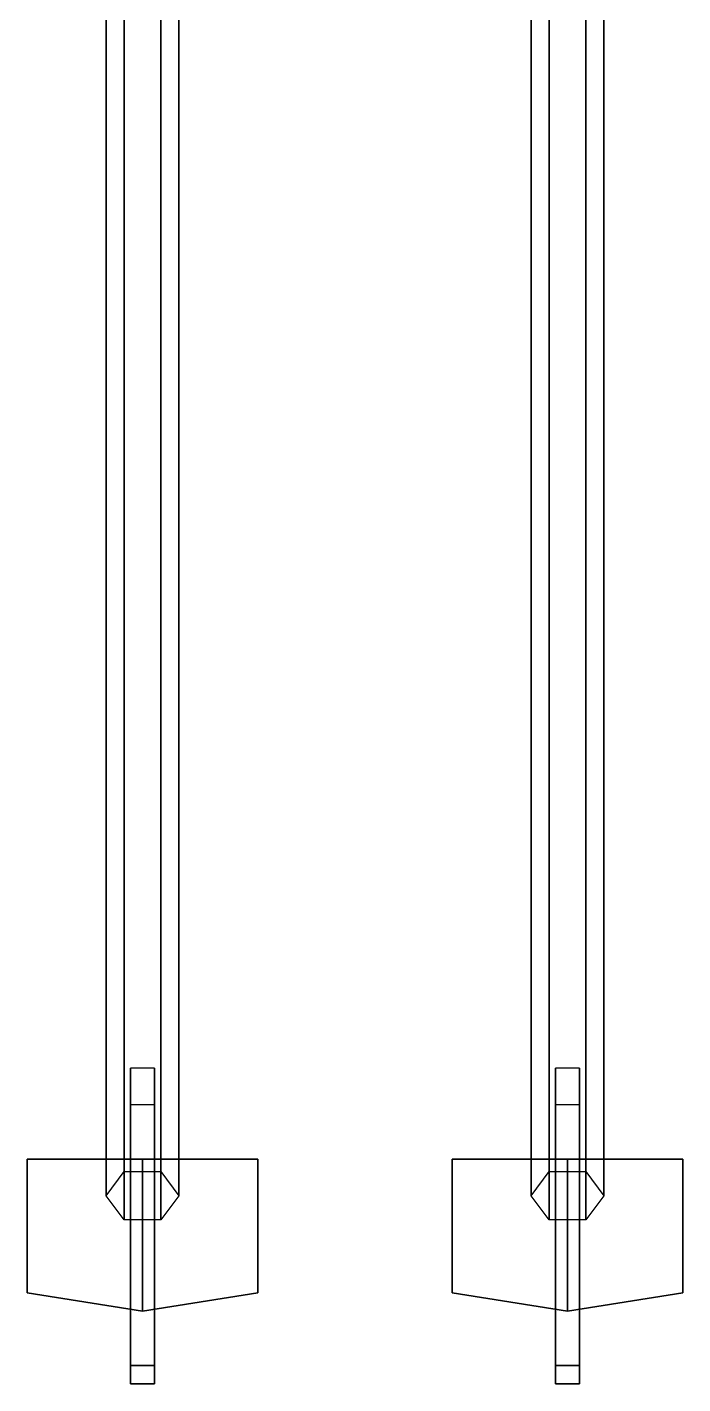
# Model space of a CAD drawing. Header units: millimetres. Extents: x -0.89 to 0.89, y -3.56 to 2.95.
# Drawn here: x -0.54 to 0.54, y -3.56 to -1.325 of the extents above; entities that cross this region are included whole.
import ezdxf

# ---------------------------------------------------------------- set-up
doc = ezdxf.new("R2010")
doc.units = ezdxf.units.MM
doc.layers.add('gunlegs', color=6, linetype='Continuous')

msp = doc.modelspace()

# ---------------------------------------------------------------- linework, layer by layer
at = {"layer": 'gunlegs'}
for points in [[(-0.38, -0.11, 0.542), (-0.41, -0.11, 0.49), (-0.41, -3.25, 0.49), (-0.38, -3.21, 0.542)], [(-0.41, -0.11, 0.49), (-0.38, -0.11, 0.438), (-0.38, -3.29, 0.438), (-0.41, -3.25, 0.49)], [(-0.32, -0.11, 0.542), (-0.38, -0.11, 0.542), (-0.38, -3.21, 0.542), (-0.32, -3.21, 0.542)], [(-0.38, -0.11, 0.438), (-0.32, -0.11, 0.438), (-0.32, -3.29, 0.438), (-0.38, -3.29, 0.438)], [(-0.29, -0.11, 0.49), (-0.32, -0.11, 0.542), (-0.32, -3.21, 0.542), (-0.29, -3.25, 0.49)], [(-0.32, -0.11, 0.438), (-0.29, -0.11, 0.49), (-0.29, -3.25, 0.49), (-0.32, -3.29, 0.438)], [(0.29, -0.11, 0.49), (0.32, -0.11, 0.438), (0.32, -3.29, 0.438), (0.29, -3.25, 0.49)], [(0.32, -0.11, 0.542), (0.29, -0.11, 0.49), (0.29, -3.25, 0.49), (0.32, -3.21, 0.542)], [(0.32, -0.11, 0.438), (0.38, -0.11, 0.438), (0.38, -3.29, 0.438), (0.32, -3.29, 0.438)], [(0.38, -0.11, 0.542), (0.32, -0.11, 0.542), (0.32, -3.21, 0.542), (0.38, -3.21, 0.542)], [(0.38, -0.11, 0.438), (0.41, -0.11, 0.49), (0.41, -3.25, 0.49), (0.38, -3.29, 0.438)], [(0.41, -0.11, 0.49), (0.38, -0.11, 0.542), (0.38, -3.21, 0.542), (0.41, -3.25, 0.49)], [(-0.37, -3.04, 0.54), (-0.37, -3.53, 0.93), (-0.33, -3.53, 0.93), (-0.33, -3.04, 0.54)], [(-0.37, -3.1, 0.54), (-0.37, -3.56, 0.9), (-0.37, -3.53, 0.93), (-0.37, -3.04, 0.54)], [(-0.33, -3.53, 0.93), (-0.33, -3.56, 0.9), (-0.33, -3.1, 0.54), (-0.33, -3.04, 0.54)], [(0.33, -3.04, 0.54), (0.33, -3.53, 0.93), (0.37, -3.53, 0.93), (0.37, -3.04, 0.54)], [(0.33, -3.1, 0.54), (0.33, -3.56, 0.9), (0.33, -3.53, 0.93), (0.33, -3.04, 0.54)], [(0.37, -3.53, 0.93), (0.37, -3.56, 0.9), (0.37, -3.1, 0.54), (0.37, -3.04, 0.54)], [(-0.33, -3.1, 0.54), (-0.33, -3.56, 0.9), (-0.37, -3.56, 0.9), (-0.37, -3.1, 0.54)], [(0.37, -3.1, 0.54), (0.37, -3.56, 0.9), (0.33, -3.56, 0.9), (0.33, -3.1, 0.54)], [(-0.54, -3.41, 0.3), (-0.35, -3.44, 0.26), (-0.35, -3.19, 0.57), (-0.54, -3.19, 0.57)], [(-0.35, -3.19, 0.57), (-0.35, -3.44, 0.26), (-0.54, -3.41, 0.3), (-0.54, -3.19, 0.57)], [(-0.16, -3.19, 0.57), (-0.16, -3.41, 0.3), (-0.35, -3.44, 0.26), (-0.35, -3.19, 0.57)], [(-0.35, -3.44, 0.26), (-0.16, -3.41, 0.3), (-0.16, -3.19, 0.57), (-0.35, -3.19, 0.57)], [(0.35, -3.19, 0.57), (0.35, -3.44, 0.26), (0.16, -3.41, 0.3), (0.16, -3.19, 0.57)], [(0.16, -3.41, 0.3), (0.35, -3.44, 0.26), (0.35, -3.19, 0.57), (0.16, -3.19, 0.57)], [(0.35, -3.44, 0.26), (0.54, -3.41, 0.3), (0.54, -3.19, 0.57), (0.35, -3.19, 0.57)], [(0.54, -3.19, 0.57), (0.54, -3.41, 0.3), (0.35, -3.44, 0.26), (0.35, -3.19, 0.57)], [(-0.37, -3.53, 0.93), (-0.37, -3.56, 0.9), (-0.33, -3.56, 0.9), (-0.33, -3.53, 0.93)], [(0.33, -3.53, 0.93), (0.33, -3.56, 0.9), (0.37, -3.56, 0.9), (0.37, -3.53, 0.93)]]:
    msp.add_3dface(points, dxfattribs=at)

doc.saveas('drawing.dxf')
